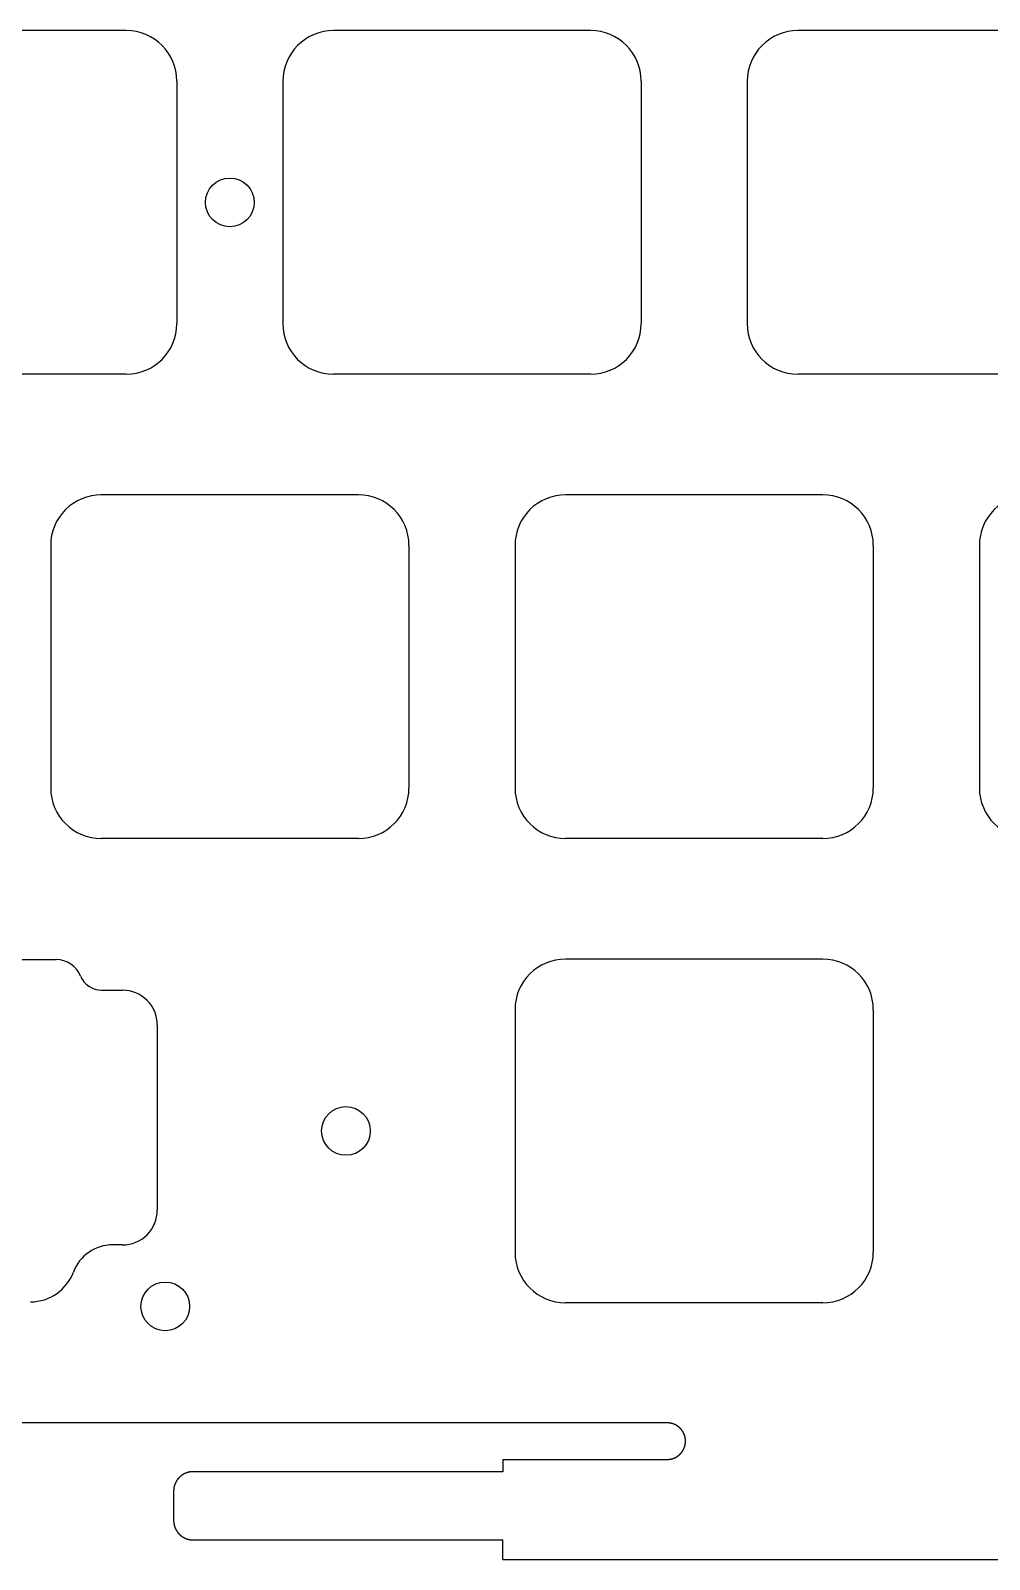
# Model space of a CAD drawing. Header units: millimetres. Extents: x -11 to 340, y -118 to 18.
# Drawn here: x 129.9 to 169.3, y -117.6 to -54.9 of the extents above; entities that cross this region are included whole.
import ezdxf

# ---------------------------------------------------------------- set-up
doc = ezdxf.new("R2010")
doc.units = ezdxf.units.MM
doc.header["$MEASUREMENT"] = 0
doc.layers.add('BLACK', color=7, linetype='CONTINUOUS')

msp = doc.modelspace()

# ---------------------------------------------------------------- linework, layer by layer
at = {"layer": 'BLACK', "linetype": 'Continuous'}
for p, q in [((133.8625, -54.8625), (123.312501, -54.8625)), ((142.362501, -54.862502), (142.362501, -54.8625)), ((152.9125, -54.8625), (142.362501, -54.8625)), ((161.412501, -54.862502), (161.412501, -54.8625)), ((171.9625, -54.8625), (161.412501, -54.8625)), ((135.937501, -56.9375), (135.937501, -66.8875)), ((140.287501, -56.9375), (140.287501, -66.8875)), ((154.987501, -56.9375), (154.987501, -66.8875)), ((159.337501, -56.9375), (159.337501, -66.8875)), ((133.862501, -68.9625), (123.3125, -68.9625)), ((133.862501, -68.962501), (133.862501, -68.9625)), ((152.912501, -68.9625), (142.3625, -68.9625)), ((152.912501, -68.962501), (152.912501, -68.9625)), ((171.962501, -68.9625), (161.4125, -68.9625)), ((132.837501, -73.912502), (132.837501, -73.9125)), ((143.3875, -73.9125), (132.837501, -73.9125)), ((151.887501, -73.912502), (151.887501, -73.9125)), ((162.4375, -73.9125), (151.887501, -73.9125)), ((130.762501, -75.9875), (130.762501, -85.9375)), ((145.462501, -75.9875), (145.462501, -85.9375)), ((149.812501, -75.9875), (149.812501, -85.9375)), ((164.512501, -75.9875), (164.512501, -85.9375)), ((168.862501, -75.9875), (168.862501, -85.9375)), ((143.387501, -88.0125), (132.8375, -88.0125)), ((143.387501, -88.012501), (143.387501, -88.0125)), ((162.437501, -88.0125), (151.8875, -88.0125)), ((162.437501, -88.012501), (162.437501, -88.0125)), ((107.134875, -92.9849), (130.990075, -92.9849)), ((162.4375, -92.9625), (151.887499, -92.9625)), ((132.847275, -94.23706), (133.712875, -94.23706)), ((149.8125, -95.0375), (149.8125, -104.987501)), ((164.5125, -95.0375), (164.5125, -104.9875)), ((135.137865, -95.66206), (135.137865, -103.2629)), ((133.700958, -104.68794), (133.308825, -104.68794)), ((162.4375, -107.0625), (151.8875, -107.0625)), ((156.05625, -111.9925), (111.82757, -111.9925)), ((156.057047, -111.9925), (156.05625, -111.9925)), ((156.060964, -111.992515), (156.057047, -111.9925)), ((156.064876, -111.992549), (156.060964, -111.992515)), ((156.068789, -111.992603), (156.064876, -111.992549)), ((156.072697, -111.992677), (156.068789, -111.992603)), ((156.076604, -111.992771), (156.072697, -111.992677)), ((156.080507, -111.992885), (156.076604, -111.992771)), ((156.084409, -111.993019), (156.080507, -111.992885)), ((156.088306, -111.993173), (156.084409, -111.993019)), ((156.092204, -111.993347), (156.088306, -111.993173)), ((156.096096, -111.99354), (156.092204, -111.993347)), ((156.099987, -111.993754), (156.096096, -111.99354)), ((156.103873, -111.993988), (156.099987, -111.993754)), ((156.107759, -111.994241), (156.103873, -111.993988)), ((156.11164, -111.994514), (156.107759, -111.994241)), ((156.11552, -111.994808), (156.11164, -111.994514)), ((156.119394, -111.995121), (156.11552, -111.994808)), ((156.123268, -111.995453), (156.119394, -111.995121)), ((156.127136, -111.995806), (156.123268, -111.995453)), ((156.131003, -111.996179), (156.127136, -111.995806)), ((156.134864, -111.996571), (156.131003, -111.996179)), ((156.138725, -111.996983), (156.134864, -111.996571)), ((156.14258, -111.997415), (156.138725, -111.996983)), ((156.146433, -111.997866), (156.14258, -111.997415)), ((156.150281, -111.998338), (156.146433, -111.997866)), ((156.154128, -111.998829), (156.150281, -111.998338)), ((156.157968, -111.99934), (156.154128, -111.998829)), ((156.161808, -111.99987), (156.157968, -111.99934)), ((156.165641, -112.00042), (156.161808, -111.99987)), ((156.169472, -112.00099), (156.165641, -112.00042)), ((156.173298, -112.00158), (156.169472, -112.00099)), ((156.177121, -112.002189), (156.173298, -112.00158)), ((156.180939, -112.002818), (156.177121, -112.002189)), ((156.184754, -112.003466), (156.180939, -112.002818)), ((156.188563, -112.004134), (156.184754, -112.003466)), ((156.192371, -112.004822), (156.188563, -112.004134)), ((156.196171, -112.005529), (156.192371, -112.004822)), ((156.19997, -112.006256), (156.196171, -112.005529)), ((156.203762, -112.007002), (156.19997, -112.006256)), ((156.207551, -112.007768), (156.203762, -112.007002)), ((156.211334, -112.008553), (156.207551, -112.007768)), ((156.215115, -112.009358), (156.211334, -112.008553)), ((156.218888, -112.010182), (156.215115, -112.009358)), ((156.222659, -112.011026), (156.218888, -112.010182)), ((156.226423, -112.011889), (156.222659, -112.011026)), ((156.230184, -112.012772), (156.226423, -112.011889)), ((156.233938, -112.013674), (156.230184, -112.012772)), ((156.23769, -112.014596), (156.233938, -112.013674)), ((156.241433, -112.015536), (156.23769, -112.014596)), ((156.245174, -112.016496), (156.241433, -112.015536)), ((156.248908, -112.017476), (156.245174, -112.016496)), ((156.252638, -112.018475), (156.248908, -112.017476)), ((156.256361, -112.019492), (156.252638, -112.018475)), ((156.26008, -112.02053), (156.256361, -112.019492)), ((156.263792, -112.021586), (156.26008, -112.02053)), ((156.2675, -112.022662), (156.263792, -112.021586)), ((156.2712, -112.023757), (156.2675, -112.022662)), ((156.274897, -112.024871), (156.2712, -112.023757)), ((156.278586, -112.026004), (156.274897, -112.024871)), ((156.282271, -112.027157), (156.278586, -112.026004)), ((156.285947, -112.028328), (156.282271, -112.027157)), ((156.28962, -112.029519), (156.285947, -112.028328)), ((156.293285, -112.030728), (156.28962, -112.029519)), ((156.296945, -112.031957), (156.293285, -112.030728)), ((156.300597, -112.033204), (156.296945, -112.031957)), ((156.304244, -112.034471), (156.300597, -112.033204)), ((156.307883, -112.035756), (156.304244, -112.034471)), ((156.311518, -112.037061), (156.307883, -112.035756)), ((156.315144, -112.038384), (156.311518, -112.037061)), ((156.318765, -112.039726), (156.315144, -112.038384)), ((156.322377, -112.041087), (156.318765, -112.039726)), ((156.325984, -112.042467), (156.322377, -112.041087)), ((156.329582, -112.043865), (156.325984, -112.042467)), ((156.333176, -112.045282), (156.329582, -112.043865)), ((156.33676, -112.046718), (156.333176, -112.045282)), ((156.340338, -112.048173), (156.33676, -112.046718)), ((156.343908, -112.049646), (156.340338, -112.048173)), ((156.347472, -112.051138), (156.343908, -112.049646)), ((156.351027, -112.052648), (156.347472, -112.051138)), ((156.354576, -112.054177), (156.351027, -112.052648)), ((156.358115, -112.055724), (156.354576, -112.054177)), ((156.361649, -112.057291), (156.358115, -112.055724)), ((156.365172, -112.058875), (156.361649, -112.057291)), ((156.36869, -112.060478), (156.365172, -112.058875)), ((156.372198, -112.062098), (156.36869, -112.060478)), ((156.3757, -112.063738), (156.372198, -112.062098)), ((156.379191, -112.065395), (156.3757, -112.063738)), ((156.382676, -112.067072), (156.379191, -112.065395)), ((156.386151, -112.068765), (156.382676, -112.067072)), ((156.389619, -112.070478), (156.386151, -112.068765)), ((156.393077, -112.072208), (156.389619, -112.070478)), ((156.396528, -112.073957), (156.393077, -112.072208)), ((156.399969, -112.075723), (156.396528, -112.073957)), ((156.403403, -112.077507), (156.399969, -112.075723)), ((156.406826, -112.079309), (156.403403, -112.077507)), ((156.410241, -112.08113), (156.406826, -112.079309)), ((156.413646, -112.082967), (156.410241, -112.08113)), ((156.417043, -112.084824), (156.413646, -112.082967)), ((156.42043, -112.086697), (156.417043, -112.084824)), ((156.423808, -112.088588), (156.42043, -112.086697)), ((156.427176, -112.090497), (156.423808, -112.088588)), ((156.430536, -112.092424), (156.427176, -112.090497)), ((156.433884, -112.094368), (156.430536, -112.092424)), ((156.437224, -112.096329), (156.433884, -112.094368)), ((156.440553, -112.098308), (156.437224, -112.096329)), ((156.443874, -112.100305), (156.440553, -112.098308)), ((156.447183, -112.102318), (156.443874, -112.100305)), ((156.450483, -112.10435), (156.447183, -112.102318)), ((156.453772, -112.106398), (156.450483, -112.10435)), ((156.457052, -112.108463), (156.453772, -112.106398)), ((156.46032, -112.110546), (156.457052, -112.108463)), ((156.463579, -112.112646), (156.46032, -112.110546)), ((156.466827, -112.114762), (156.463579, -112.112646)), ((156.470064, -112.116896), (156.466827, -112.114762)), ((156.47329, -112.119046), (156.470064, -112.116896)), ((156.476506, -112.121214), (156.47329, -112.119046)), ((156.479711, -112.123398), (156.476506, -112.121214)), ((156.482905, -112.125599), (156.479711, -112.123398)), ((156.486087, -112.127816), (156.482905, -112.125599)), ((156.489259, -112.13005), (156.486087, -112.127816)), ((156.492419, -112.1323), (156.489259, -112.13005)), ((156.495568, -112.134568), (156.492419, -112.1323)), ((156.498705, -112.136851), (156.495568, -112.134568)), ((156.501831, -112.139151), (156.498705, -112.136851)), ((156.504945, -112.141467), (156.501831, -112.139151)), ((156.508047, -112.143799), (156.504945, -112.141467)), ((156.511138, -112.146148), (156.508047, -112.143799)), ((156.514217, -112.148512), (156.511138, -112.146148)), ((156.517283, -112.150893), (156.514217, -112.148512)), ((156.520338, -112.153289), (156.517283, -112.150893)), ((156.52338, -112.155701), (156.520338, -112.153289)), ((156.52641, -112.15813), (156.52338, -112.155701)), ((156.529427, -112.160573), (156.52641, -112.15813)), ((156.532433, -112.163033), (156.529427, -112.160573)), ((156.535425, -112.165508), (156.532433, -112.163033)), ((156.538405, -112.167998), (156.535425, -112.165508)), ((156.541373, -112.170504), (156.538405, -112.167998)), ((156.544327, -112.173026), (156.541373, -112.170504)), ((156.547269, -112.175562), (156.544327, -112.173026)), ((156.550197, -112.178114), (156.547269, -112.175562)), ((156.553113, -112.180681), (156.550197, -112.178114)), ((156.556015, -112.183263), (156.553113, -112.180681)), ((156.558904, -112.18586), (156.556015, -112.183263)), ((156.56178, -112.188472), (156.558904, -112.18586)), ((156.564642, -112.191099), (156.56178, -112.188472)), ((156.567491, -112.19374), (156.564642, -112.191099)), ((156.570326, -112.196397), (156.567491, -112.19374)), ((156.573148, -112.199067), (156.570326, -112.196397)), ((156.575955, -112.201753), (156.573148, -112.199067)), ((156.578749, -112.204452), (156.575955, -112.201753)), ((156.581529, -112.207166), (156.578749, -112.204452)), ((156.584295, -112.209895), (156.581529, -112.207166)), ((156.587047, -112.212637), (156.584295, -112.209895)), ((156.592508, -112.218165), (156.587047, -112.212637)), ((156.597912, -112.223748), (156.592508, -112.218165)), ((156.603258, -112.229386), (156.597912, -112.223748)), ((156.608545, -112.235078), (156.603258, -112.229386)), ((156.613772, -112.240824), (156.608545, -112.235078)), ((156.61894, -112.246624), (156.613772, -112.240824)), ((156.624048, -112.252475), (156.61894, -112.246624)), ((156.629094, -112.258379), (156.624048, -112.252475)), ((156.634079, -112.264333), (156.629094, -112.258379)), ((156.639001, -112.270337), (156.634079, -112.264333)), ((156.643861, -112.276391), (156.639001, -112.270337)), ((156.648657, -112.282494), (156.643861, -112.276391)), ((156.65339, -112.288645), (156.648657, -112.282494)), ((156.658057, -112.294843), (156.65339, -112.288645)), ((156.66266, -112.301087), (156.658057, -112.294843)), ((156.667198, -112.307378), (156.66266, -112.301087)), ((156.671669, -112.313714), (156.667198, -112.307378)), ((156.676074, -112.320094), (156.671669, -112.313714)), ((156.680412, -112.326517), (156.676074, -112.320094)), ((156.684682, -112.332984), (156.680412, -112.326517)), ((156.688884, -112.339493), (156.684682, -112.332984)), ((156.693019, -112.346044), (156.688884, -112.339493)), ((156.697084, -112.352635), (156.693019, -112.346044)), ((156.70108, -112.359266), (156.697084, -112.352635)), ((156.705006, -112.365936), (156.70108, -112.359266)), ((156.708863, -112.372645), (156.705006, -112.365936)), ((156.712649, -112.379392), (156.708863, -112.372645)), ((156.716364, -112.386176), (156.712649, -112.379392)), ((156.720007, -112.392996), (156.716364, -112.386176)), ((156.72358, -112.399852), (156.720007, -112.392996)), ((156.72708, -112.406743), (156.72358, -112.399852)), ((156.730508, -112.413668), (156.72708, -112.406743)), ((156.733864, -112.420627), (156.730508, -112.413668)), ((156.737146, -112.427618), (156.733864, -112.420627)), ((156.740356, -112.434642), (156.737146, -112.427618)), ((156.743492, -112.441697), (156.740356, -112.434642)), ((156.746554, -112.448782), (156.743492, -112.441697)), ((156.749542, -112.455898), (156.746554, -112.448782)), ((156.752456, -112.463043), (156.749542, -112.455898)), ((156.755295, -112.470217), (156.752456, -112.463043)), ((156.758059, -112.477419), (156.755295, -112.470217)), ((156.760749, -112.484648), (156.758059, -112.477419)), ((156.763362, -112.491903), (156.760749, -112.484648)), ((156.765901, -112.499185), (156.763362, -112.491903)), ((156.768363, -112.506493), (156.765901, -112.499185)), ((156.77075, -112.513825), (156.768363, -112.506493)), ((156.77306, -112.521181), (156.77075, -112.513825)), ((156.775295, -112.528561), (156.77306, -112.521181)), ((156.777452, -112.535964), (156.775295, -112.528561)), ((156.779533, -112.543389), (156.777452, -112.535964)), ((156.781537, -112.550836), (156.779533, -112.543389)), ((156.783464, -112.558304), (156.781537, -112.550836)), ((156.785314, -112.565792), (156.783464, -112.558304)), ((156.785076, -112.920189), (156.785978, -112.916435)), ((156.787086, -112.573301), (156.785314, -112.565792)), ((156.785978, -112.916435), (156.786861, -112.912673)), ((156.786861, -112.912673), (156.787724, -112.908909)), ((156.788781, -112.580829), (156.787086, -112.573301)), ((156.787724, -112.908909), (156.788568, -112.905138)), ((156.788568, -112.905138), (156.789392, -112.901365)), ((156.790398, -112.588376), (156.788781, -112.580829)), ((156.789392, -112.901365), (156.790197, -112.897584)), ((156.790197, -112.897584), (156.790982, -112.893802)), ((156.791937, -112.595941), (156.790398, -112.588376)), ((156.790982, -112.893802), (156.791748, -112.890012)), ((156.791748, -112.890012), (156.792494, -112.88622)), ((156.793399, -112.603524), (156.791937, -112.595941)), ((156.792494, -112.88622), (156.793221, -112.882421)), ((156.793221, -112.882421), (156.793928, -112.878621)), ((156.794782, -112.611124), (156.793399, -112.603524)), ((156.793928, -112.878621), (156.794616, -112.874814)), ((156.794616, -112.874814), (156.795284, -112.871005)), ((156.796087, -112.618741), (156.794782, -112.611124)), ((156.795284, -112.871005), (156.795932, -112.867189)), ((156.795932, -112.867189), (156.796561, -112.863372)), ((156.797314, -112.626375), (156.796087, -112.618741)), ((156.796561, -112.863372), (156.79717, -112.859548)), ((156.79717, -112.859548), (156.79776, -112.855723)), ((156.798463, -112.634024), (156.797314, -112.626375)), ((156.79776, -112.855723), (156.79833, -112.851891)), ((156.79833, -112.851891), (156.79888, -112.848058)), ((156.799533, -112.641688), (156.798463, -112.634024)), ((156.79888, -112.848058), (156.79941, -112.844219)), ((156.79941, -112.844219), (156.799921, -112.840378)), ((156.800524, -112.649367), (156.799533, -112.641688)), ((156.799921, -112.840378), (156.800412, -112.836531)), ((156.800412, -112.836531), (156.800884, -112.832684)), ((156.801437, -112.65706), (156.800524, -112.649367)), ((156.800884, -112.832684), (156.801335, -112.82883)), ((156.801335, -112.82883), (156.801767, -112.824975)), ((156.802271, -112.664768), (156.801437, -112.65706)), ((156.801767, -112.824975), (156.802179, -112.821115)), ((156.802179, -112.821115), (156.802571, -112.817253)), ((156.803025, -112.672488), (156.802271, -112.664768)), ((156.802571, -112.817253), (156.802944, -112.813386)), ((156.802944, -112.813386), (156.803297, -112.809518)), ((156.803701, -112.680221), (156.803025, -112.672488)), ((156.803297, -112.809518), (156.803629, -112.805644)), ((156.803629, -112.805644), (156.803942, -112.80177)), ((156.804298, -112.687967), (156.803701, -112.680221)), ((156.803942, -112.80177), (156.804236, -112.79789)), ((156.804236, -112.79789), (156.804509, -112.794009)), ((156.804815, -112.695725), (156.804298, -112.687967)), ((156.804509, -112.794009), (156.804762, -112.790124)), ((156.804762, -112.790124), (156.804996, -112.786237)), ((156.805253, -112.703494), (156.804815, -112.695725)), ((156.804996, -112.786237), (156.80521, -112.782346)), ((156.80521, -112.782346), (156.805403, -112.778454)), ((156.805612, -112.711275), (156.805253, -112.703494)), ((156.805403, -112.778454), (156.805577, -112.774557)), ((156.805577, -112.774557), (156.805731, -112.770659)), ((156.805891, -112.719066), (156.805612, -112.711275)), ((156.805731, -112.770659), (156.805865, -112.766757)), ((156.805865, -112.766757), (156.805979, -112.762854)), ((156.80609, -112.726868), (156.805891, -112.719066)), ((156.805979, -112.762854), (156.806073, -112.758947)), ((156.806073, -112.758947), (156.806147, -112.755039)), ((156.80621, -112.734679), (156.80609, -112.726868)), ((156.806147, -112.755039), (156.806201, -112.751127)), ((156.806201, -112.751127), (156.806235, -112.747214)), ((156.80625, -112.7425), (156.80621, -112.734679)), ((156.806235, -112.747214), (156.80625, -112.743297)), ((156.80625, -112.743297), (156.80625, -112.7425)), ((149.30625, -113.4925), (149.30625, -113.995029)), ((149.30625, -113.4925), (156.05625, -113.4925)), ((156.05625, -113.4925), (156.064071, -113.49246)), ((156.064071, -113.49246), (156.071882, -113.49234)), ((156.071882, -113.49234), (156.079684, -113.492141)), ((156.079684, -113.492141), (156.087475, -113.491862)), ((156.087475, -113.491862), (156.095256, -113.491503)), ((156.095256, -113.491503), (156.103025, -113.491065)), ((156.103025, -113.491065), (156.110783, -113.490548)), ((156.110783, -113.490548), (156.118529, -113.489951)), ((156.118529, -113.489951), (156.126262, -113.489275)), ((156.126262, -113.489275), (156.133983, -113.488521)), ((156.133983, -113.488521), (156.14169, -113.487687)), ((156.14169, -113.487687), (156.149383, -113.486774)), ((156.149383, -113.486774), (156.157062, -113.485783)), ((156.157062, -113.485783), (156.164726, -113.484713)), ((156.164726, -113.484713), (156.172376, -113.483564)), ((156.172376, -113.483564), (156.180009, -113.482337)), ((156.180009, -113.482337), (156.187626, -113.481032)), ((156.187626, -113.481032), (156.195226, -113.479649)), ((156.195226, -113.479649), (156.202809, -113.478187)), ((156.202809, -113.478187), (156.210375, -113.476648)), ((156.210375, -113.476648), (156.217922, -113.475031)), ((156.217922, -113.475031), (156.22545, -113.473336)), ((156.22545, -113.473336), (156.232958, -113.471564)), ((156.232958, -113.471564), (156.240447, -113.469714)), ((156.240447, -113.469714), (156.247915, -113.467787)), ((156.247915, -113.467787), (156.255362, -113.465783)), ((156.255362, -113.465783), (156.262787, -113.463702)), ((156.262787, -113.463702), (156.270189, -113.461545)), ((156.270189, -113.461545), (156.277569, -113.459311)), ((156.277569, -113.459311), (156.284926, -113.457)), ((156.284926, -113.457), (156.292258, -113.454613)), ((156.292258, -113.454613), (156.299565, -113.452151)), ((156.299565, -113.452151), (156.306847, -113.449612)), ((156.306847, -113.449612), (156.314103, -113.446999)), ((156.314103, -113.446999), (156.321332, -113.444309)), ((156.321332, -113.444309), (156.328534, -113.441545)), ((156.328534, -113.441545), (156.335707, -113.438706)), ((156.335707, -113.438706), (156.342852, -113.435792)), ((156.342852, -113.435792), (156.349968, -113.432804)), ((156.349968, -113.432804), (156.357054, -113.429742)), ((156.357054, -113.429742), (156.364109, -113.426606)), ((156.364109, -113.426606), (156.371132, -113.423397)), ((156.371132, -113.423397), (156.378123, -113.420114)), ((156.378123, -113.420114), (156.385082, -113.416758)), ((156.385082, -113.416758), (156.392007, -113.41333)), ((156.392007, -113.41333), (156.398898, -113.40983)), ((156.398898, -113.40983), (156.405754, -113.406258)), ((156.405754, -113.406258), (156.412574, -113.402614)), ((156.412574, -113.402614), (156.419358, -113.398899)), ((156.419358, -113.398899), (156.426105, -113.395113)), ((156.426105, -113.395113), (156.432814, -113.391256)), ((156.432814, -113.391256), (156.439484, -113.38733)), ((156.439484, -113.38733), (156.446116, -113.383334)), ((156.446116, -113.383334), (156.452707, -113.379269)), ((156.452707, -113.379269), (156.459257, -113.375135)), ((156.459257, -113.375135), (156.465766, -113.370932)), ((156.465766, -113.370932), (156.472233, -113.366662)), ((156.472233, -113.366662), (156.478657, -113.362324)), ((156.478657, -113.362324), (156.485037, -113.357919)), ((156.485037, -113.357919), (156.491372, -113.353448)), ((156.491372, -113.353448), (156.497663, -113.34891)), ((156.497663, -113.34891), (156.503908, -113.344308)), ((156.503908, -113.344308), (156.510106, -113.33964)), ((156.510106, -113.33964), (156.516256, -113.334907)), ((156.516256, -113.334907), (156.522359, -113.330111)), ((156.522359, -113.330111), (156.528413, -113.325252)), ((156.528413, -113.325252), (156.534417, -113.320329)), ((156.534417, -113.320329), (156.540372, -113.315344)), ((156.540372, -113.315344), (156.546275, -113.310298)), ((156.546275, -113.310298), (156.552126, -113.305191)), ((156.552126, -113.305191), (156.557926, -113.300023)), ((156.557926, -113.300023), (156.563672, -113.294795)), ((156.563672, -113.294795), (156.569364, -113.289508)), ((156.569364, -113.289508), (156.575003, -113.284162)), ((156.575003, -113.284162), (156.580586, -113.278758)), ((156.580586, -113.278758), (156.586113, -113.273297)), ((156.586113, -113.273297), (156.588855, -113.270545)), ((156.588855, -113.270545), (156.591584, -113.267779)), ((156.591584, -113.267779), (156.594298, -113.264999)), ((156.594298, -113.264999), (156.596998, -113.262206)), ((156.596998, -113.262206), (156.599683, -113.259398)), ((156.599683, -113.259398), (156.602354, -113.256576)), ((156.602354, -113.256576), (156.60501, -113.253741)), ((156.60501, -113.253741), (156.607651, -113.250892)), ((156.607651, -113.250892), (156.610278, -113.24803)), ((156.610278, -113.24803), (156.61289, -113.245154)), ((156.61289, -113.245154), (156.615487, -113.242265)), ((156.615487, -113.242265), (156.618069, -113.239363)), ((156.618069, -113.239363), (156.620636, -113.236448)), ((156.620636, -113.236448), (156.623188, -113.233519)), ((156.623188, -113.233519), (156.625724, -113.230577)), ((156.625724, -113.230577), (156.628246, -113.227623)), ((156.628246, -113.227623), (156.630752, -113.224656)), ((156.630752, -113.224656), (156.633242, -113.221676)), ((156.633242, -113.221676), (156.635717, -113.218683)), ((156.635717, -113.218683), (156.638177, -113.215678)), ((156.638177, -113.215678), (156.64062, -113.21266)), ((156.64062, -113.21266), (156.643049, -113.20963)), ((156.643049, -113.20963), (156.645461, -113.206588)), ((156.645461, -113.206588), (156.647857, -113.203533)), ((156.647857, -113.203533), (156.650238, -113.200467)), ((156.650238, -113.200467), (156.652602, -113.197388)), ((156.652602, -113.197388), (156.654951, -113.194298)), ((156.654951, -113.194298), (156.657283, -113.191195)), ((156.657283, -113.191195), (156.659599, -113.188081)), ((156.659599, -113.188081), (156.661899, -113.184955)), ((156.661899, -113.184955), (156.664182, -113.181818)), ((156.664182, -113.181818), (156.66645, -113.178669)), ((156.66645, -113.178669), (156.6687, -113.175509)), ((156.6687, -113.175509), (156.670934, -113.172337)), ((156.670934, -113.172337), (156.673151, -113.169155)), ((156.673151, -113.169155), (156.675353, -113.165961)), ((156.675353, -113.165961), (156.677536, -113.162757)), ((156.677536, -113.162757), (156.679704, -113.159541)), ((156.679704, -113.159541), (156.681854, -113.156315)), ((156.681854, -113.156315), (156.683988, -113.153077)), ((156.683988, -113.153077), (156.686104, -113.14983)), ((156.686104, -113.14983), (156.688204, -113.146571)), ((156.688204, -113.146571), (156.690287, -113.143302)), ((156.690287, -113.143302), (156.692352, -113.140023)), ((156.692352, -113.140023), (156.6944, -113.136734)), ((156.6944, -113.136734), (156.696432, -113.133433)), ((156.696432, -113.133433), (156.698445, -113.130124)), ((156.698445, -113.130124), (156.700442, -113.126804)), ((156.700442, -113.126804), (156.702421, -113.123475)), ((156.702421, -113.123475), (156.704382, -113.120134)), ((156.704382, -113.120134), (156.706326, -113.116786)), ((156.706326, -113.116786), (156.708253, -113.113426)), ((156.708253, -113.113426), (156.710162, -113.110059)), ((156.710162, -113.110059), (156.712053, -113.10668)), ((156.712053, -113.10668), (156.713926, -113.103294)), ((156.713926, -113.103294), (156.715783, -113.099896)), ((156.715783, -113.099896), (156.71762, -113.096491)), ((156.71762, -113.096491), (156.719441, -113.093076)), ((156.719441, -113.093076), (156.721243, -113.089653)), ((156.721243, -113.089653), (156.723027, -113.08622)), ((156.723027, -113.08622), (156.724793, -113.082779)), ((156.724793, -113.082779), (156.726542, -113.079328)), ((156.726542, -113.079328), (156.728272, -113.07587)), ((156.728272, -113.07587), (156.729985, -113.072402)), ((156.729985, -113.072402), (156.731678, -113.068927)), ((156.731678, -113.068927), (156.733355, -113.065442)), ((156.733355, -113.065442), (156.735012, -113.06195)), ((156.735012, -113.06195), (156.736652, -113.058448)), ((156.736652, -113.058448), (156.738272, -113.05494)), ((156.738272, -113.05494), (156.739875, -113.051423)), ((156.739875, -113.051423), (156.741459, -113.047899)), ((156.741459, -113.047899), (156.743026, -113.044365)), ((156.743026, -113.044365), (156.744573, -113.040826)), ((156.744573, -113.040826), (156.746102, -113.037277)), ((156.746102, -113.037277), (156.747612, -113.033722)), ((156.747612, -113.033722), (156.749104, -113.030158)), ((156.749104, -113.030158), (156.750577, -113.026589)), ((156.750577, -113.026589), (156.752032, -113.02301)), ((156.752032, -113.02301), (156.753468, -113.019426)), ((156.753468, -113.019426), (156.754885, -113.015833)), ((156.754885, -113.015833), (156.756283, -113.012234)), ((156.756283, -113.012234), (156.757663, -113.008627)), ((156.757663, -113.008627), (156.759024, -113.005015)), ((156.759024, -113.005015), (156.760366, -113.001394)), ((156.760366, -113.001394), (156.761689, -112.997768)), ((156.761689, -112.997768), (156.762994, -112.994134)), ((156.762994, -112.994134), (156.764279, -112.990495)), ((156.764279, -112.990495), (156.765546, -112.986847)), ((156.765546, -112.986847), (156.766793, -112.983195)), ((156.766793, -112.983195), (156.768022, -112.979535)), ((156.768022, -112.979535), (156.769231, -112.975871)), ((156.769231, -112.975871), (156.770422, -112.972198)), ((156.770422, -112.972198), (156.771593, -112.968521)), ((156.771593, -112.968521), (156.772746, -112.964836)), ((156.772746, -112.964836), (156.773879, -112.961148)), ((156.773879, -112.961148), (156.774993, -112.957451)), ((156.774993, -112.957451), (156.776088, -112.95375)), ((156.776088, -112.95375), (156.777164, -112.950042)), ((156.777164, -112.950042), (156.77822, -112.946331)), ((156.77822, -112.946331), (156.779258, -112.942611)), ((156.779258, -112.942611), (156.780275, -112.938888)), ((156.780275, -112.938888), (156.781274, -112.935158)), ((156.781274, -112.935158), (156.782254, -112.931425)), ((156.782254, -112.931425), (156.783214, -112.927684)), ((156.783214, -112.927684), (156.784154, -112.92394)), ((156.784154, -112.92394), (156.785076, -112.920189)), ((136.103628, -114.172603), (136.097418, -114.177676)), ((136.109888, -114.167593), (136.103628, -114.172603)), ((136.116196, -114.162647), (136.109888, -114.167593)), ((136.122553, -114.157765), (136.116196, -114.162647)), ((136.128956, -114.152947), (136.122553, -114.157765)), ((136.135407, -114.148194), (136.128956, -114.152947)), ((136.141903, -114.143507), (136.135407, -114.148194)), ((136.148444, -114.138885), (136.141903, -114.143507)), ((136.15503, -114.134331), (136.148444, -114.138885)), ((136.161659, -114.129843), (136.15503, -114.134331)), ((136.168332, -114.125422), (136.161659, -114.129843)), ((136.175047, -114.12107), (136.168332, -114.125422)), ((136.181804, -114.116785), (136.175047, -114.12107)), ((136.188601, -114.11257), (136.181804, -114.116785)), ((136.195439, -114.108423), (136.188601, -114.11257)), ((136.202316, -114.104346), (136.195439, -114.108423)), ((136.209232, -114.100339), (136.202316, -114.104346)), ((136.216186, -114.096402), (136.209232, -114.100339)), ((136.223177, -114.092536), (136.216186, -114.096402)), ((136.230205, -114.088741), (136.223177, -114.092536)), ((136.237269, -114.085017), (136.230205, -114.088741)), ((136.244368, -114.081366), (136.237269, -114.085017)), ((136.251502, -114.077786), (136.244368, -114.081366)), ((136.25867, -114.074278), (136.251502, -114.077786)), ((136.265871, -114.070844), (136.25867, -114.074278)), ((136.273104, -114.067482), (136.265871, -114.070844)), ((136.28037, -114.064194), (136.273104, -114.067482)), ((136.287666, -114.060979), (136.28037, -114.064194)), ((136.294993, -114.057838), (136.287666, -114.060979)), ((136.30235, -114.054772), (136.294993, -114.057838)), ((136.309736, -114.051779), (136.30235, -114.054772)), ((136.317151, -114.048862), (136.309736, -114.051779)), ((136.324594, -114.046019), (136.317151, -114.048862)), ((136.332064, -114.043251), (136.324594, -114.046019)), ((136.33956, -114.040559), (136.332064, -114.043251)), ((136.347083, -114.037942), (136.33956, -114.040559)), ((136.35463, -114.035401), (136.347083, -114.037942)), ((136.362203, -114.032936), (136.35463, -114.035401)), ((136.3698, -114.030547), (136.362203, -114.032936)), ((136.37742, -114.028235), (136.3698, -114.030547)), ((136.385064, -114.025999), (136.37742, -114.028235)), ((136.39273, -114.02384), (136.385064, -114.025999)), ((136.400417, -114.021757), (136.39273, -114.02384)), ((136.408126, -114.019752), (136.400417, -114.021757)), ((136.415856, -114.017824), (136.408126, -114.019752)), ((136.423606, -114.015973), (136.415856, -114.017824)), ((136.431375, -114.0142), (136.423606, -114.015973)), ((136.439164, -114.012504), (136.431375, -114.0142)), ((136.44697, -114.010886), (136.439164, -114.012504)), ((136.454795, -114.009346), (136.44697, -114.010886)), ((136.462638, -114.007884), (136.454795, -114.009346)), ((136.470497, -114.0065), (136.462638, -114.007884)), ((136.478373, -114.005194), (136.470497, -114.0065)), ((136.486265, -114.003967), (136.478373, -114.005194)), ((136.494172, -114.002818), (136.486265, -114.003967)), ((136.502095, -114.001748), (136.494172, -114.002818)), ((136.510032, -114.000756), (136.502095, -114.001748)), ((136.517983, -113.999843), (136.510032, -114.000756)), ((136.525947, -113.999009), (136.517983, -113.999843)), ((136.533925, -113.998254), (136.525947, -113.999009)), ((136.541916, -113.997578), (136.533925, -113.998254)), ((136.549919, -113.996982), (136.541916, -113.997578)), ((136.557934, -113.996464), (136.549919, -113.996982)), ((136.56596, -113.996026), (136.557934, -113.996464)), ((136.573998, -113.995667), (136.56596, -113.996026)), ((136.582046, -113.995388), (136.573998, -113.995667)), ((136.590104, -113.995189), (136.582046, -113.995388)), ((136.598172, -113.995069), (136.590104, -113.995189)), ((136.60625, -113.995029), (136.598172, -113.995069)), ((149.30625, -113.995029), (136.60625, -113.995029)), ((135.806264, -114.790256), (135.80625, -114.794301)), ((135.80625, -114.794301), (135.80625, -114.795029)), ((135.80625, -114.795029), (135.80625, -115.995029)), ((135.806298, -114.786215), (135.806264, -114.790256)), ((135.806351, -114.782174), (135.806298, -114.786215)), ((135.806425, -114.778138), (135.806351, -114.782174)), ((135.806518, -114.774102), (135.806425, -114.778138)), ((135.806632, -114.770071), (135.806518, -114.774102)), ((135.806765, -114.76604), (135.806632, -114.770071)), ((135.806919, -114.762014), (135.806765, -114.76604)), ((135.807092, -114.757988), (135.806919, -114.762014)), ((135.807286, -114.753968), (135.807092, -114.757988)), ((135.807499, -114.749948), (135.807286, -114.753968)), ((135.807732, -114.745933), (135.807499, -114.749948)), ((135.807985, -114.741918), (135.807732, -114.745933)), ((135.808258, -114.737909), (135.807985, -114.741918)), ((135.808551, -114.733901), (135.808258, -114.737909)), ((135.808863, -114.729898), (135.808551, -114.733901)), ((135.809196, -114.725895), (135.808863, -114.729898)), ((135.809548, -114.721899), (135.809196, -114.725895)), ((135.80992, -114.717903), (135.809548, -114.721899)), ((135.810312, -114.713912), (135.80992, -114.717903)), ((135.810724, -114.709923), (135.810312, -114.713912)), ((135.811155, -114.705939), (135.810724, -114.709923)), ((135.811606, -114.701957), (135.811155, -114.705939)), ((135.812077, -114.69798), (135.811606, -114.701957)), ((135.812568, -114.694004), (135.812077, -114.69798)), ((135.813078, -114.690035), (135.812568, -114.694004)), ((135.813608, -114.686066), (135.813078, -114.690035)), ((135.814158, -114.682104), (135.813608, -114.686066)), ((135.814728, -114.678143), (135.814158, -114.682104)), ((135.815317, -114.674189), (135.814728, -114.678143)), ((135.815926, -114.670235), (135.815317, -114.674189)), ((135.816554, -114.666289), (135.815926, -114.670235)), ((135.817203, -114.662344), (135.816554, -114.666289)), ((135.81787, -114.658405), (135.817203, -114.662344)), ((135.818558, -114.654468), (135.81787, -114.658405)), ((135.819265, -114.650538), (135.818558, -114.654468)), ((135.819992, -114.646609), (135.819265, -114.650538)), ((135.820737, -114.642688), (135.819992, -114.646609)), ((135.821503, -114.638768), (135.820737, -114.642688)), ((135.822288, -114.634855), (135.821503, -114.638768)), ((135.823093, -114.630945), (135.822288, -114.634855)), ((135.823917, -114.627041), (135.823093, -114.630945)), ((135.824761, -114.623139), (135.823917, -114.627041)), ((135.825624, -114.619245), (135.824761, -114.623139)), ((135.826507, -114.615353), (135.825624, -114.619245)), ((135.827409, -114.611469), (135.826507, -114.615353)), ((135.82833, -114.607587), (135.827409, -114.611469)), ((135.829271, -114.603712), (135.82833, -114.607587)), ((135.830231, -114.59984), (135.829271, -114.603712)), ((135.831211, -114.595976), (135.830231, -114.59984)), ((135.83221, -114.592114), (135.831211, -114.595976)), ((135.833228, -114.58826), (135.83221, -114.592114)), ((135.834265, -114.584409), (135.833228, -114.58826)), ((135.835322, -114.580566), (135.834265, -114.584409)), ((135.836398, -114.576726), (135.835322, -114.580566)), ((135.837493, -114.572894), (135.836398, -114.576726)), ((135.838608, -114.569065), (135.837493, -114.572894)), ((135.839741, -114.565244), (135.838608, -114.569065)), ((135.840894, -114.561427), (135.839741, -114.565244)), ((135.842066, -114.557618), (135.840894, -114.561427)), ((135.843257, -114.553813), (135.842066, -114.557618)), ((135.844467, -114.550016), (135.843257, -114.553813)), ((135.845697, -114.546222), (135.844467, -114.550016)), ((135.846945, -114.542438), (135.845697, -114.546222)), ((135.848212, -114.538657), (135.846945, -114.542438)), ((135.849498, -114.534884), (135.848212, -114.538657)), ((135.850804, -114.531116), (135.849498, -114.534884)), ((135.852128, -114.527357), (135.850804, -114.531116)), ((135.853471, -114.523602), (135.852128, -114.527357)), ((135.854833, -114.519856), (135.853471, -114.523602)), ((135.856214, -114.516114), (135.854833, -114.519856)), ((135.857614, -114.512381), (135.856214, -114.516114)), ((135.859032, -114.508654), (135.857614, -114.512381)), ((135.860469, -114.504935), (135.859032, -114.508654)), ((135.861926, -114.501221), (135.860469, -114.504935)), ((135.8634, -114.497516), (135.861926, -114.501221)), ((135.864894, -114.493817), (135.8634, -114.497516)), ((135.866406, -114.490126), (135.864894, -114.493817)), ((135.867937, -114.486441), (135.866406, -114.490126)), ((135.869486, -114.482766), (135.867937, -114.486441)), ((135.871054, -114.479096), (135.869486, -114.482766)), ((135.87264, -114.475436), (135.871054, -114.479096)), ((135.874245, -114.471781), (135.87264, -114.475436)), ((135.875868, -114.468136), (135.874245, -114.471781)), ((135.87751, -114.464497), (135.875868, -114.468136)), ((135.87917, -114.460868), (135.87751, -114.464497)), ((135.880848, -114.457245), (135.87917, -114.460868)), ((135.882545, -114.453632), (135.880848, -114.457245)), ((135.88426, -114.450026), (135.882545, -114.453632)), ((135.885993, -114.44643), (135.88426, -114.450026)), ((135.887745, -114.44284), (135.885993, -114.44643)), ((135.889514, -114.43926), (135.887745, -114.44284)), ((135.891302, -114.435687), (135.889514, -114.43926)), ((135.893107, -114.432125), (135.891302, -114.435687)), ((135.894931, -114.428569), (135.893107, -114.432125)), ((135.896772, -114.425024), (135.894931, -114.428569)), ((135.898632, -114.421487), (135.896772, -114.425024)), ((135.90051, -114.41796), (135.898632, -114.421487)), ((135.902405, -114.41444), (135.90051, -114.41796)), ((135.904318, -114.410931), (135.902405, -114.41444)), ((135.906249, -114.40743), (135.904318, -114.410931)), ((135.908198, -114.40394), (135.906249, -114.40743)), ((135.910164, -114.400457), (135.908198, -114.40394)), ((135.912148, -114.396986), (135.910164, -114.400457)), ((135.91415, -114.393523), (135.912148, -114.396986)), ((135.916168, -114.390071), (135.91415, -114.393523)), ((135.918205, -114.386627), (135.916168, -114.390071)), ((135.920259, -114.383194), (135.918205, -114.386627)), ((135.92233, -114.379771), (135.920259, -114.383194)), ((135.924418, -114.376358), (135.92233, -114.379771)), ((135.926525, -114.372954), (135.924418, -114.376358)), ((135.928647, -114.369562), (135.926525, -114.372954)), ((135.930788, -114.366179), (135.928647, -114.369562)), ((135.932945, -114.362807), (135.930788, -114.366179)), ((135.935119, -114.359445), (135.932945, -114.362807)), ((135.93731, -114.356095), (135.935119, -114.359445)), ((135.939519, -114.352754), (135.93731, -114.356095)), ((135.941744, -114.349425), (135.939519, -114.352754)), ((135.943986, -114.346105), (135.941744, -114.349425)), ((135.946245, -114.342798), (135.943986, -114.346105)), ((135.94852, -114.339501), (135.946245, -114.342798)), ((135.950812, -114.336215), (135.94852, -114.339501)), ((135.953121, -114.33294), (135.950812, -114.336215)), ((135.955446, -114.329678), (135.953121, -114.33294)), ((135.957788, -114.326425), (135.955446, -114.329678)), ((135.960146, -114.323185), (135.957788, -114.326425)), ((135.96252, -114.319956), (135.960146, -114.323185)), ((135.964911, -114.316739), (135.96252, -114.319956)), ((135.967318, -114.313534), (135.964911, -114.316739)), ((135.969741, -114.31034), (135.967318, -114.313534)), ((135.97218, -114.307158), (135.969741, -114.31034)), ((135.974635, -114.303989), (135.97218, -114.307158)), ((135.977106, -114.300831), (135.974635, -114.303989)), ((135.979593, -114.297686), (135.977106, -114.300831)), ((135.982096, -114.294552), (135.979593, -114.297686)), ((135.984614, -114.291432), (135.982096, -114.294552)), ((135.987149, -114.288323), (135.984614, -114.291432)), ((135.989698, -114.285227), (135.987149, -114.288323)), ((135.992264, -114.282144), (135.989698, -114.285227)), ((135.994844, -114.279073), (135.992264, -114.282144)), ((135.997441, -114.276015), (135.994844, -114.279073)), ((136.000052, -114.27297), (135.997441, -114.276015)), ((136.002679, -114.269938), (136.000052, -114.27297)), ((136.005321, -114.266919), (136.002679, -114.269938)), ((136.007978, -114.263913), (136.005321, -114.266919)), ((136.01065, -114.26092), (136.007978, -114.263913)), ((136.013337, -114.257941), (136.01065, -114.26092)), ((136.016039, -114.254975), (136.013337, -114.257941)), ((136.018756, -114.252022), (136.016039, -114.254975)), ((136.021488, -114.249083), (136.018756, -114.252022)), ((136.024234, -114.246158), (136.021488, -114.249083)), ((136.026994, -114.243246), (136.024234, -114.246158)), ((136.02977, -114.240348), (136.026994, -114.243246)), ((136.032559, -114.237464), (136.02977, -114.240348)), ((136.035363, -114.234593), (136.032559, -114.237464)), ((136.038182, -114.231737), (136.035363, -114.234593)), ((136.043861, -114.226067), (136.038182, -114.231737)), ((136.049596, -114.220454), (136.043861, -114.226067)), ((136.055386, -114.214899), (136.049596, -114.220454)), ((136.061232, -114.209401), (136.055386, -114.214899)), ((136.067131, -114.203963), (136.061232, -114.209401)), ((136.073084, -114.198584), (136.067131, -114.203963)), ((136.07909, -114.193266), (136.073084, -114.198584)), ((136.085148, -114.188008), (136.07909, -114.193266)), ((136.091258, -114.182811), (136.085148, -114.188008)), ((136.097418, -114.177676), (136.091258, -114.182811)), ((135.80625, -115.995029), (135.80629, -116.003107)), ((135.80629, -116.003107), (135.80641, -116.011175)), ((135.80641, -116.011175), (135.806609, -116.019233)), ((135.806609, -116.019233), (135.806888, -116.027282)), ((135.806888, -116.027282), (135.807247, -116.035319)), ((135.807247, -116.035319), (135.807685, -116.043345)), ((135.807685, -116.043345), (135.808203, -116.05136)), ((135.808203, -116.05136), (135.808799, -116.059363)), ((135.808799, -116.059363), (135.809475, -116.067354)), ((135.809475, -116.067354), (135.81023, -116.075332)), ((135.81023, -116.075332), (135.811064, -116.083296)), ((135.811064, -116.083296), (135.811977, -116.091247)), ((135.811977, -116.091247), (135.812969, -116.099184)), ((135.812969, -116.099184), (135.814039, -116.107107)), ((135.814039, -116.107107), (135.815188, -116.115014)), ((135.815188, -116.115014), (135.816415, -116.122906)), ((135.816415, -116.122906), (135.817721, -116.130782)), ((135.817721, -116.130782), (135.819105, -116.138641)), ((135.819105, -116.138641), (135.820567, -116.146484)), ((135.820567, -116.146484), (135.822107, -116.154309)), ((135.822107, -116.154309), (135.823725, -116.162116)), ((135.823725, -116.162116), (135.825421, -116.169904)), ((135.825421, -116.169904), (135.827194, -116.177674)), ((135.827194, -116.177674), (135.829045, -116.185423)), ((135.829045, -116.185423), (135.830973, -116.193153)), ((135.830973, -116.193153), (135.832978, -116.200862)), ((135.832978, -116.200862), (135.835061, -116.20855)), ((135.835061, -116.20855), (135.83722, -116.216215)), ((135.83722, -116.216215), (135.839456, -116.223859)), ((135.839456, -116.223859), (135.841768, -116.231479)), ((135.841768, -116.231479), (135.844157, -116.239076)), ((135.844157, -116.239076), (135.846622, -116.246649)), ((135.846622, -116.246649), (135.849163, -116.254197)), ((135.849163, -116.254197), (135.85178, -116.261719)), ((135.85178, -116.261719), (135.854472, -116.269216)), ((135.854472, -116.269216), (135.85724, -116.276686)), ((135.85724, -116.276686), (135.860083, -116.284128)), ((135.860083, -116.284128), (135.863, -116.291543)), ((135.863, -116.291543), (135.865993, -116.298929)), ((135.865993, -116.298929), (135.869059, -116.306286)), ((135.869059, -116.306286), (135.8722, -116.313613)), ((135.8722, -116.313613), (135.875415, -116.32091)), ((135.875415, -116.32091), (135.878703, -116.328175)), ((135.878703, -116.328175), (135.882065, -116.335408)), ((135.882065, -116.335408), (135.885499, -116.342609)), ((135.885499, -116.342609), (135.889007, -116.349777)), ((135.889007, -116.349777), (135.892587, -116.356911)), ((135.892587, -116.356911), (135.896238, -116.36401)), ((135.896238, -116.36401), (135.899962, -116.371074)), ((135.899962, -116.371074), (135.903757, -116.378102)), ((135.903757, -116.378102), (135.907623, -116.385094)), ((135.907623, -116.385094), (135.91156, -116.392048)), ((135.91156, -116.392048), (135.915567, -116.398964)), ((135.915567, -116.398964), (135.919644, -116.405841)), ((135.919644, -116.405841), (135.92379, -116.412678)), ((135.92379, -116.412678), (135.928006, -116.419476)), ((135.928006, -116.419476), (135.93229, -116.426232)), ((135.93229, -116.426232), (135.936643, -116.432947)), ((135.936643, -116.432947), (135.941064, -116.43962)), ((135.941064, -116.43962), (135.945551, -116.446249)), ((135.945551, -116.446249), (135.950106, -116.452835)), ((135.950106, -116.452835), (135.954728, -116.459376)), ((135.954728, -116.459376), (135.959415, -116.465873)), ((135.959415, -116.465873), (135.964168, -116.472323)), ((135.964168, -116.472323), (135.968986, -116.478726)), ((135.968986, -116.478726), (135.973868, -116.485083)), ((135.973868, -116.485083), (135.978814, -116.491391)), ((135.978814, -116.491391), (135.983824, -116.497651)), ((135.983824, -116.497651), (135.988897, -116.503861)), ((135.988897, -116.503861), (135.994032, -116.510021)), ((135.994032, -116.510021), (135.999228, -116.516131)), ((135.999228, -116.516131), (136.004486, -116.522189)), ((136.004486, -116.522189), (136.009805, -116.528195)), ((136.009805, -116.528195), (136.015184, -116.534148)), ((136.015184, -116.534148), (136.020622, -116.540047)), ((136.020622, -116.540047), (136.026119, -116.545893)), ((136.026119, -116.545893), (136.031675, -116.551683)), ((136.031675, -116.551683), (136.037288, -116.557418)), ((136.037288, -116.557418), (136.042958, -116.563097)), ((136.042958, -116.563097), (136.045814, -116.565916)), ((136.045814, -116.565916), (136.048684, -116.56872)), ((136.048684, -116.56872), (136.051568, -116.571509)), ((136.051568, -116.571509), (136.054467, -116.574285)), ((136.054467, -116.574285), (136.057378, -116.577045)), ((136.057378, -116.577045), (136.060304, -116.579792)), ((136.060304, -116.579792), (136.063243, -116.582523)), ((136.063243, -116.582523), (136.066196, -116.58524)), ((136.066196, -116.58524), (136.069162, -116.587942)), ((136.069162, -116.587942), (136.072141, -116.590629)), ((136.072141, -116.590629), (136.075134, -116.593301)), ((136.075134, -116.593301), (136.07814, -116.595958)), ((136.07814, -116.595958), (136.081159, -116.5986)), ((136.081159, -116.5986), (136.084191, -116.601227)), ((136.084191, -116.601227), (136.087236, -116.603838)), ((136.087236, -116.603838), (136.090294, -116.606435)), ((136.090294, -116.606435), (136.093364, -116.609015)), ((136.093364, -116.609015), (136.096448, -116.611581)), ((136.096448, -116.611581), (136.099544, -116.61413)), ((136.099544, -116.61413), (136.102652, -116.616665)), ((136.102652, -116.616665), (136.105773, -116.619183)), ((136.105773, -116.619183), (136.108906, -116.621686)), ((136.108906, -116.621686), (136.112052, -116.624173)), ((136.112052, -116.624173), (136.115209, -116.626644)), ((136.115209, -116.626644), (136.118379, -116.629099)), ((136.118379, -116.629099), (136.121561, -116.631538)), ((136.121561, -116.631538), (136.124754, -116.633961)), ((136.124754, -116.633961), (136.12796, -116.636368)), ((136.12796, -116.636368), (136.131177, -116.638759)), ((136.131177, -116.638759), (136.134406, -116.641133)), ((136.134406, -116.641133), (136.137646, -116.643491)), ((136.137646, -116.643491), (136.140898, -116.645833)), ((136.140898, -116.645833), (136.144161, -116.648158)), ((136.144161, -116.648158), (136.147436, -116.650467)), ((136.147436, -116.650467), (136.150721, -116.652759)), ((136.150721, -116.652759), (136.154019, -116.655035)), ((136.154019, -116.655035), (136.157326, -116.657293)), ((136.157326, -116.657293), (136.160645, -116.659535)), ((136.160645, -116.659535), (136.163974, -116.66176)), ((136.163974, -116.66176), (136.167315, -116.663969)), ((136.167315, -116.663969), (136.170666, -116.66616)), ((136.170666, -116.66616), (136.174028, -116.668334)), ((136.174028, -116.668334), (136.1774, -116.670491)), ((136.1774, -116.670491), (136.180783, -116.672632)), ((136.180783, -116.672632), (136.184175, -116.674754)), ((136.184175, -116.674754), (136.187579, -116.676861)), ((136.187579, -116.676861), (136.190991, -116.678949)), ((136.190991, -116.678949), (136.194415, -116.68102)), ((136.194415, -116.68102), (136.197848, -116.683074)), ((136.197848, -116.683074), (136.201291, -116.685111)), ((136.201291, -116.685111), (136.204743, -116.687129)), ((136.204743, -116.687129), (136.208207, -116.689131)), ((136.208207, -116.689131), (136.211678, -116.691115)), ((136.211678, -116.691115), (136.21516, -116.693081)), ((136.21516, -116.693081), (136.218651, -116.69503)), ((136.218651, -116.69503), (136.222152, -116.696961)), ((136.222152, -116.696961), (136.225661, -116.698874)), ((136.225661, -116.698874), (136.22918, -116.700769)), ((136.22918, -116.700769), (136.232707, -116.702647)), ((136.232707, -116.702647), (136.236245, -116.704507)), ((136.236245, -116.704507), (136.23979, -116.706348)), ((136.23979, -116.706348), (136.243345, -116.708172)), ((136.243345, -116.708172), (136.246908, -116.709977)), ((136.246908, -116.709977), (136.250481, -116.711765)), ((136.250481, -116.711765), (136.25406, -116.713534)), ((136.25406, -116.713534), (136.25765, -116.715286)), ((136.25765, -116.715286), (136.261247, -116.717019)), ((136.261247, -116.717019), (136.264853, -116.718734)), ((136.264853, -116.718734), (136.268466, -116.720431)), ((136.268466, -116.720431), (136.272089, -116.722109)), ((136.272089, -116.722109), (136.275718, -116.723769)), ((136.275718, -116.723769), (136.279357, -116.725411)), ((136.279357, -116.725411), (136.283002, -116.727034)), ((136.283002, -116.727034), (136.286656, -116.728639)), ((136.286656, -116.728639), (136.290317, -116.730225)), ((136.290317, -116.730225), (136.293986, -116.731793)), ((136.293986, -116.731793), (136.297662, -116.733342)), ((136.297662, -116.733342), (136.301347, -116.734873)), ((136.301347, -116.734873), (136.305037, -116.736385)), ((136.305037, -116.736385), (136.308737, -116.737879)), ((136.308737, -116.737879), (136.312441, -116.739353)), ((136.312441, -116.739353), (136.316155, -116.74081)), ((136.316155, -116.74081), (136.319874, -116.742247)), ((136.319874, -116.742247), (136.323602, -116.743665)), ((136.323602, -116.743665), (136.327335, -116.745065)), ((136.327335, -116.745065), (136.331076, -116.746446)), ((136.331076, -116.746446), (136.334823, -116.747808)), ((136.334823, -116.747808), (136.338578, -116.749151)), ((136.338578, -116.749151), (136.342337, -116.750475)), ((136.342337, -116.750475), (136.346105, -116.751781)), ((136.346105, -116.751781), (136.349877, -116.753067)), ((136.349877, -116.753067), (136.353658, -116.754334)), ((136.353658, -116.754334), (136.357443, -116.755582)), ((136.357443, -116.755582), (136.361236, -116.756812)), ((136.361236, -116.756812), (136.365033, -116.758022)), ((136.365033, -116.758022), (136.368839, -116.759213)), ((136.368839, -116.759213), (136.372648, -116.760385)), ((136.372648, -116.760385), (136.376465, -116.761538)), ((136.376465, -116.761538), (136.380286, -116.762671)), ((136.380286, -116.762671), (136.384115, -116.763786)), ((136.384115, -116.763786), (136.387947, -116.764881)), ((136.387947, -116.764881), (136.391787, -116.765957)), ((136.391787, -116.765957), (136.39563, -116.767014)), ((136.39563, -116.767014), (136.399481, -116.768051)), ((136.399481, -116.768051), (136.403335, -116.769069)), ((136.403335, -116.769069), (136.407196, -116.770068)), ((136.407196, -116.770068), (136.411061, -116.771048)), ((136.411061, -116.771048), (136.414933, -116.772008)), ((136.414933, -116.772008), (136.418807, -116.772949)), ((136.418807, -116.772949), (136.422689, -116.77387)), ((136.422689, -116.77387), (136.426574, -116.774772)), ((136.426574, -116.774772), (136.430466, -116.775655)), ((136.430466, -116.775655), (136.43436, -116.776518)), ((136.43436, -116.776518), (136.438262, -116.777362)), ((136.438262, -116.777362), (136.442165, -116.778186)), ((136.442165, -116.778186), (136.446076, -116.778991)), ((136.446076, -116.778991), (136.449989, -116.779776)), ((136.449989, -116.779776), (136.453908, -116.780542)), ((136.453908, -116.780542), (136.45783, -116.781287)), ((136.45783, -116.781287), (136.461758, -116.782014)), ((136.461758, -116.782014), (136.465689, -116.782721)), ((136.465689, -116.782721), (136.469626, -116.783409)), ((136.469626, -116.783409), (136.473564, -116.784076)), ((136.473564, -116.784076), (136.477509, -116.784725)), ((136.477509, -116.784725), (136.481456, -116.785353)), ((136.481456, -116.785353), (136.485409, -116.785962)), ((136.485409, -116.785962), (136.489364, -116.786551)), ((136.489364, -116.786551), (136.493325, -116.787121)), ((136.493325, -116.787121), (136.497287, -116.787671)), ((136.497287, -116.787671), (136.501255, -116.788201)), ((136.501255, -116.788201), (136.505225, -116.788711)), ((136.505225, -116.788711), (136.509201, -116.789202)), ((136.509201, -116.789202), (136.513177, -116.789673)), ((136.513177, -116.789673), (136.51716, -116.790124)), ((136.51716, -116.790124), (136.521144, -116.790555)), ((136.521144, -116.790555), (136.525133, -116.790967)), ((136.525133, -116.790967), (136.529123, -116.791359)), ((136.529123, -116.791359), (136.533119, -116.791731)), ((136.533119, -116.791731), (136.537116, -116.792083)), ((136.537116, -116.792083), (136.541119, -116.792416)), ((136.541119, -116.792416), (136.545122, -116.792728)), ((136.545122, -116.792728), (136.54913, -116.793021)), ((136.54913, -116.793021), (136.553139, -116.793294)), ((136.553139, -116.793294), (136.557154, -116.793547)), ((136.557154, -116.793547), (136.561169, -116.79378)), ((136.561169, -116.79378), (136.565189, -116.793993)), ((136.565189, -116.793993), (136.569209, -116.794187)), ((136.569209, -116.794187), (136.573235, -116.79436)), ((136.573235, -116.79436), (136.577261, -116.794514)), ((136.577261, -116.794514), (136.581292, -116.794647)), ((136.581292, -116.794647), (136.585323, -116.794761)), ((136.585323, -116.794761), (136.589359, -116.794854)), ((136.589359, -116.794854), (136.593395, -116.794928)), ((136.593395, -116.794928), (136.597436, -116.794981)), ((136.597436, -116.794981), (136.601477, -116.795015)), ((136.601477, -116.795015), (136.605522, -116.795029)), ((136.605522, -116.795029), (136.60625, -116.795029)), ((136.60625, -116.795029), (149.30625, -116.795029)), ((149.30625, -117.595029), (149.30625, -116.795029)), ((149.30625, -117.595029), (179.30625, -117.595029))]:
    msp.add_line(p, q, dxfattribs=at)
at = {"layer": 'BLACK'}
for centre in [(138.1125, -61.9125), (142.874999, -100.0125), (135.4625, -107.2125)]:
    msp.add_circle(centre, 1, dxfattribs=at)
for centre, radius, start, end in [((133.8625, -56.9375), 2.075, 0, 90), ((142.3625, -56.9375), 2.074999, 89.99997239, 180), ((152.9125, -56.9375), 2.075, 0, 90), ((161.4125, -56.9375), 2.074999, 89.99997239, 180), ((133.8625, -66.8875), 2.075001, 270.00002761, 0), ((142.3625, -66.8875), 2.075, 180, 270), ((152.9125, -66.8875), 2.075001, 270.00002761, 0), ((161.4125, -66.8875), 2.075, 180, 270), ((132.8375, -75.9875), 2.074999, 89.99997239, 180), ((143.3875, -75.9875), 2.075, 0, 90), ((151.8875, -75.9875), 2.074999, 89.99997239, 180), ((162.4375, -75.9875), 2.075, 0, 90), ((170.9375, -75.9875), 2.074999, 89.99997239, 180), ((132.8375, -85.9375), 2.075, 180, 270), ((143.3875, -85.9375), 2.075001, 270.00002761, 0), ((151.8875, -85.9375), 2.075, 180, 270), ((162.4375, -85.9375), 2.075001, 270.00002761, 0), ((170.9375, -85.9375), 2.075, 180, 270), ((130.99004, -94.05989), 1.07499, 22.02370504, 89.99813454), ((151.887504, -95.037504), 2.075004, 90.00013806, 179.99988955), ((162.4375, -95.0375), 2.075, 0, 90), ((132.8473, -93.3086), 0.92846, 202.02452102, 269.99845724), ((133.7129, -95.662), 1.42494, 359.99758749, 90.00100523), ((133.71274, -103.26286), 1.425125, 269.52631186, 359.99839184), ((133.30883, -106.41288), 1.724936, 90.00016608, 159.45408213), ((151.887502, -104.987498), 2.075002, 180.00008284, 269.99994478), ((162.4375, -104.9875), 2.075, 270, 0), ((129.93784, -105.14933), 1.875082, 270.0025973, 339.45098232)]:
    msp.add_arc(centre, radius, start, end, dxfattribs=at)

doc.saveas('drawing.dxf')
